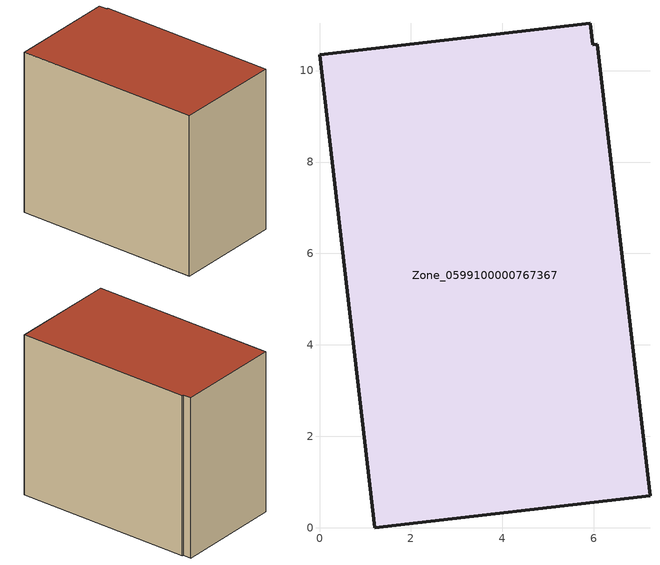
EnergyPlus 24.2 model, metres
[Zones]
Zone_0599100000767367
 floor ground (C_G): 1.21,0 0,10.34 5.92,11.04 5.98,10.57 6.07,10.58 7.23,0.7 z0
 wall outside (C_F): 1.21,0 7.23,0.7 6.07,10.58 5.98,10.57 5.92,11.04 0,10.34 1.21,0 z0:9.06
 roof outside (C_R): 0,10.34 1.21,0 7.23,0.7 6.07,10.58 5.98,10.57 5.92,11.04 z9.06
[BUILDING]
Pand.0599100000767367: North Axis=0; Terrain=City; Loads Convergence Tolerance Value=0.04; Temperature Convergence Tolerance Value=0.4; Solar Distribution=FullExterior; Maximum Number of Warmup Days=25; Minimum Number of Warmup Days=1
[Site:Location]
Rotterdam.The.Hague.AP_ZH_NLD Design_Conditions: Latitude=51.96; Longitude=4.45; Time Zone=1; Elevation=-4.5
[SITE:GROUNDTEMPERATURE:BUILDINGSURFACE]
18, 18, 18, 18, 18, 18, 18, 18, 18, 18, 18, 18
[MATERIAL] Thermal Absorptance=0.9; Solar Absorptance=0.7; Visible Absorptance=0.7
Name | Roughness | Thickness | Conductivity | Density | Specific Heat
G.TC.2006-2014 | MediumSmooth | 0.15 | 0.06 | 540 | 1210
F.TC.2006-2014 | Rough | 0.3 | 0.12 | 1920 | 840
R.TC.2006-2014 | MediumRough | 0.2 | 0.08 | 1500 | 1000
[CONSTRUCTION]
C_G: G.TC.2006-2014
C_F: F.TC.2006-2014
C_R: R.TC.2006-2014
[ZONE]
Zone_0599100000767367: Type=1; Multiplier=1; Ceiling Height=Autocalculate; Volume=Autocalculate; Floor Area=autocalculate; Part of Total Floor Area=Yes
[ZONEINFILTRATION:DESIGNFLOWRATE]
Infil_Zone_0599100000767367: Zone or ZoneList or Space or SpaceList=Zone_0599100000767367; Schedule=AlwaysOn; Design Flow Rate Calculation Method=Flow/Area; Flow Rate per Floor Area=0.0015; Constant Term Coefficient=1; Temperature Term Coefficient=0; Velocity Term Coefficient=0; Velocity Squared Term Coefficient=0
[HVACTEMPLATE:ZONE:IDEALLOADSAIRSYSTEM]
Zone_0599100000767367: Maximum Heating Supply Air Temperature=50; Minimum Cooling Supply Air Temperature=13; Maximum Heating Supply Air Humidity Ratio=0.0156; Minimum Cooling Supply Air Humidity Ratio=0.0077; Heating Limit=NoLimit; Cooling Limit=NoLimit; Dehumidification Control Type=ConstantSensibleHeatRatio; Cooling Sensible Heat Ratio=0.7; Dehumidification Setpoint=60; Humidification Control Type=None; Humidification Setpoint=30; Outdoor Air Method=None; Outdoor Air Flow Rate per Person=0.00944; Outdoor Air Flow Rate per Zone Floor Area=0; Outdoor Air Flow Rate per Zone=0; Demand Controlled Ventilation Type=None; Outdoor Air Economizer Type=NoEconomizer; Heat Recovery Type=None; Sensible Heat Recovery Effectiveness=0.7; Latent Heat Recovery Effectiveness=0.65
[ZONECONTROL:THERMOSTAT]
ThermostatControl_Zone_0599100000767367: Zone or ZoneList=Zone_0599100000767367; Control Type Schedule=DualSetpointControlType; Control 1=Thermostat_Zone_0599100000767367; Temperature Difference Between Cutout And Setpoint=0
[THERMOSTATSETPOINT:DUALSETPOINT]
Thermostat_Zone_0599100000767367: Heating Setpoint Temperature Schedule=HeatingSetpoint_Zone_0599100000767367; Cooling Setpoint Temperature Schedule=CoolingSetpoint_Zone_0599100000767367
[SCHEDULE:COMPACT]
HeatingSetpoint_Zone_0599100000767367: Through: 12/31, For: AllDays, Until: 24:00, 21
CoolingSetpoint_Zone_0599100000767367: Through: 12/31, For: AllDays, Until: 24:00, 24
DualSetpointControlType: Through: 12/31, For: AllDays, Until: 24:00, 4
AlwaysOn: Through: 12/31, For: AllDays, Until: 24:00, 1
